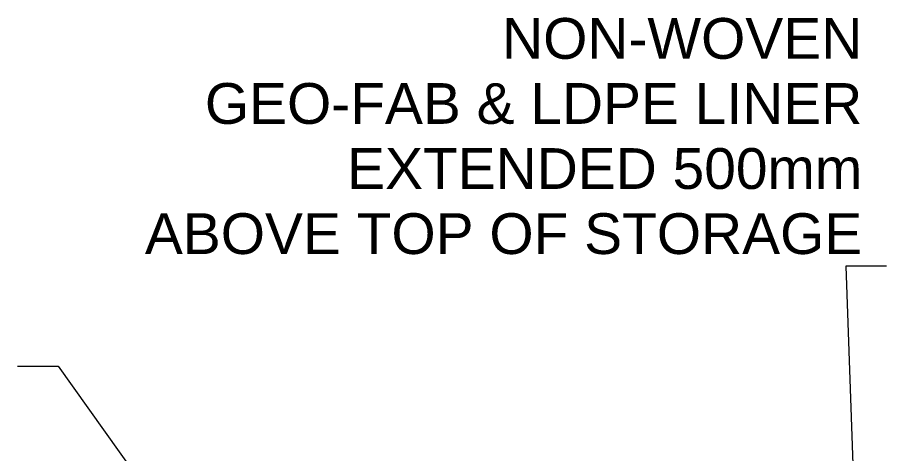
# Model space of a CAD drawing. Header units: millimetres. Extents: x -6059 to 136424, y -4267 to 4144.
# Drawn here: x 129943 to 133718, y 2253 to 4144 of the extents above; entities that cross this region are included whole.
import ezdxf
from ezdxf.enums import TextEntityAlignment as Align

# ---------------------------------------------------------------- set-up
doc = ezdxf.new("R2010")
doc.units = ezdxf.units.MM
doc.layers.add('ANNOTATIONS', color=7, linetype='Continuous')
doc.layers.add('LEADERS', color=7, linetype='Continuous')
doc.styles.add('ARIAL', font='arial.ttf')

msp = doc.modelspace()

# ---------------------------------------------------------------- linework, layer by layer
at = {"layer": 'LEADERS', "lineweight": 18}
for p, q in [((133717.5, 3065.4), (133541.1, 3065.4)), ((133541.1, 3065.4), (133576.4, 2060)), ((129942.8, 2632.4), (130119.2, 2632.4)), ((130119.2, 2632.4), (130860, 1595.3))]:
    msp.add_line(p, q, dxfattribs=at)

# ---------------------------------------------------------------- texts
at = {"layer": 'ANNOTATIONS', "style": 'ARIAL'}
for s, height, p in [('NON-WOVEN', 176.81, (133611.7, 3965)), ('GEO-FAB & LDPE LINER', 176.812, (133611.7, 3682.8)), ('EXTENDED 500mm', 176.812, (133611.7, 3400.6)), ('ABOVE TOP OF STORAGE', 176.812, (133611.7, 3118.3))]:
    msp.add_text(s, height=height, dxfattribs=at).set_placement(p, align=Align.RIGHT)

doc.saveas('drawing.dxf')
